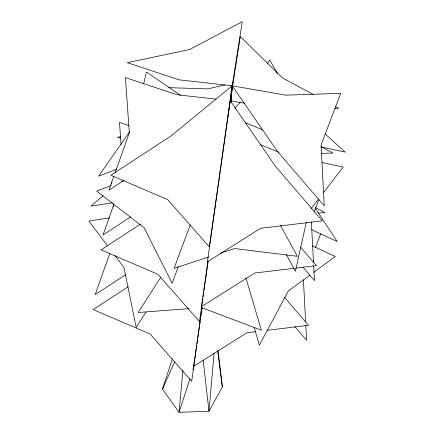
<?xml version="1.0" encoding="UTF-8"?>
<svg xmlns="http://www.w3.org/2000/svg" width="434" height="434" viewBox="0 0 434 434"><rect width="100%" height="100%" fill="white"/><g stroke="black" fill="none" stroke-linecap="round" stroke-linejoin="round"><path stroke-width="0.65" d="M231.121 101.979L232.195 85.796L242.27 21.7L189.729 49.487L127.346 62.659L179.036 79.823L232.195 85.796L285.729 95.165L340.733 93.343L321.079 145.054L324.274 205.944L277.5 151.466L232.195 85.796L170.806 136.124L110.887 175.26L167.768 199.694L209.351 246.903L232.195 85.796L230.969 101.979M214.071 353.195L208.982 411.242L179.052 412.3L162.479 389.027L172.434 358.858M182.888 370.446L179.052 412.3L189.978 378.806M231.523 91.173L232.195 85.796L231.159 91.118M228.067 115.949L228.246 114.609M228.43 113.269L228.615 111.929M228.892 109.921L229.076 108.581M229.261 107.241L229.44 105.901M229.716 103.889L232.195 85.796L231.94 87.125M230.042 102.055L207.387 261.827L260.688 228.262L322.31 220.868L275.536 166.39L230.996 101.833M207.978 261.089L201.49 306.599L254.796 273.035L294.312 268.293M202.862 298.098L199.526 321.523L157.943 274.315L101.062 249.881L140.632 224.036M203.058 296.764L203.725 292.077M203.915 290.737L208.114 261.29M202.027 307.402L193.629 366.296L246.935 332.732L255.642 331.684M196.342 348.426L191.665 381.22L150.088 334.012L93.202 309.578L128.247 286.69M196.531 347.086L196.819 345.079M197.009 343.744L197.676 339.057M197.866 337.717L198.533 333.035M198.729 331.695L199.396 327.014M199.586 325.674L200.253 320.986M200.443 319.652L200.73 317.639M200.92 316.305L201.11 314.965M201.305 313.625L201.588 311.617M201.777 310.277L202.065 308.27M231.523 92.784L240.306 36.624L282.648 78.055L313.098 94.444M306.306 222.371L295.391 271.223L286.326 254.595M143.659 83.773L146.404 72.001L180.457 95.23M192.918 369.784L194.182 365.922M113.914 176.128L108.923 190.184L124.184 180.213M115.048 172.938L129.343 132.69L125.383 77.583L177.072 94.748L216.099 99.136M113.92 204.295L103.026 234.957L130.726 216.864M109.916 253.131L95.165 294.653L125.692 274.717M190.325 224.747L174.094 268.331L208.835 256.971M178.244 266.829L172.13 283.256L144.24 227.855L96.652 191.106L111.104 185.54M314.129 212.107L318.925 199.494M315.382 247.841L320.655 233.969M174.647 361.934L162.479 389.027L163.461 387.247M218.139 350.748L222.349 386.911L208.982 411.242L203.161 360.155M267.485 63.369L269.666 59.968L277.418 73.395M160.721 277.326L138.164 312.502L188.877 308.655M146.025 312.106L136.2 327.426L123.923 267.425L114.956 255.561M129.625 131.746L98.616 176.182L116.838 169.168M311.135 208.613L318.529 199.016M323.46 192.625L343.18 167.041L322.136 162.549M234.919 108.234L240.246 102.299M103.146 195.718L90.82 206.128L112.173 202.862M309.876 275.161L288.274 291.057L259.402 345.144L254.243 327.67M313.652 272.384L335.254 256.489L312.089 245.709M121.786 181.428L123.668 180.707M220.418 253.185L234.572 248.557L297.355 256.299L280.527 225.42M225.045 84.885L207.984 88.883L168.777 87.673M232.266 83.198L233.579 82.889M120.804 136.585L117.522 137.28L120.712 138.338M109.542 217.89L88.856 221.052L107.616 245.856M295.652 268.131L316.413 265.641L300.529 247.141M267.029 330.317L308.558 325.337L284.286 297.073M334.744 108.402L338.77 108.267L335.786 106.661M321.475 153.419L332.878 153.039L321.534 146.931M318.306 212.958L325.017 212.736L315.464 207.593M230.893 100.84L244.771 103.265M320.818 146.92L345.144 152.117L325.218 134.019M129.061 125.534L119.486 122.355L121.081 144.533M201.723 307.679L261.366 330.22L245.883 277.793M245.02 122.567L263.009 129.999M260.427 144.663L279.04 152.356M311.612 229.651L337.223 241.564L315.458 208.477M302.975 267.203L314.449 280.565L313.668 265.684M294.675 326.384L306.588 340.261L305.807 325.381M217.624 350.96L222.349 386.911M111.63 182.052L111.771 184.07M113.171 203.557L113.415 206.915M311.357 221.703L313.489 262.299M303.431 280.049L305.634 321.995"/></g></svg>
